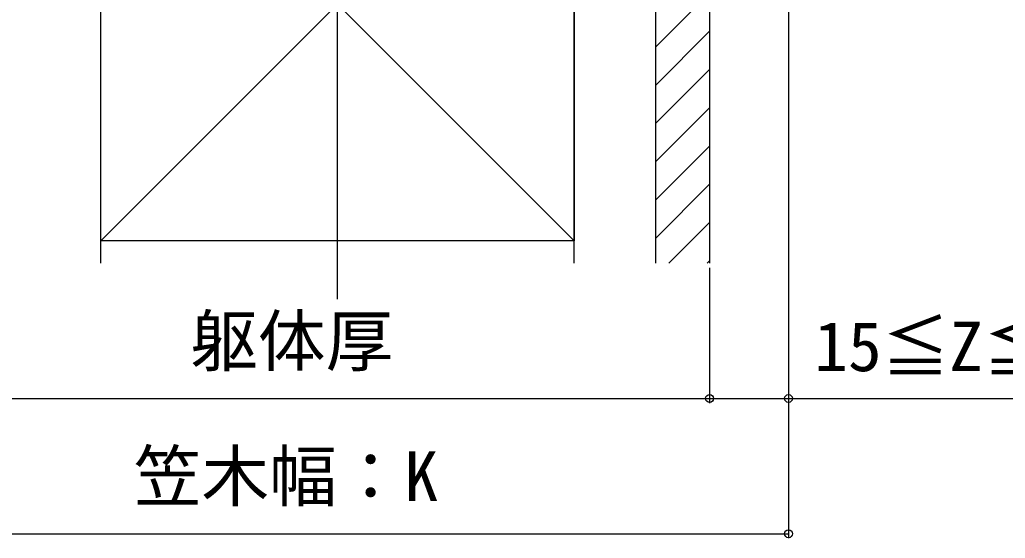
# Model space of a CAD drawing. Units: millimetres, scale not verified. Extents: x -875 to 875, y -1300 to 1292.
# Drawn here: x -222.9 to -4.4, y -510.6 to -395.6 of the extents above; entities that cross this region are included whole.
import ezdxf
from ezdxf.enums import TextEntityAlignment as Align

# ---------------------------------------------------------------- set-up
doc = ezdxf.new("R2010")
doc.units = ezdxf.units.MM
doc.header["$LTSCALE"] = 8
for name, color, linetype in [('0-7_YKK_D', 6, 'Continuous'), ('0-9_YSS_K', 3, 'Continuous'), ('0-A_YSS_KE', 3, 'Continuous')]:
    doc.layers.add(name, color=color, linetype=linetype)
doc.styles.add('ＭＳ ゴシック', font='')
doc.styles.get('ＭＳ ゴシック').set_extended_font_data('MS Gothic')

msp = doc.modelspace()

# ---------------------------------------------------------------- linework, layer by layer
at = {"layer": '0-7_YKK_D'}
for p, q in [((-52.493, -370.1), (-52.493, -480.6)), ((-52.493, -370.1), (-52.493, -510.6)), ((-69.993, -450.6), (-69.993, -480.6)), ((-69.993, -450.6), (-69.993, -480.6)), ((-234.993, -479.6), (-69.993, -479.6)), ((-252.493, -509.6), (-52.493, -509.6))]:
    msp.add_line(p, q, dxfattribs=at)
msp.add_lwpolyline([(-69.993, -479.6), (-52.493, -479.6), (69.069, -479.6)], dxfattribs=at)
for centre in [(-69.993, -479.6), (-69.993, -479.6), (-52.493, -479.6), (-52.493, -509.6)]:
    msp.add_circle(centre, 0.875, dxfattribs=at)
at = {"layer": '0-9_YSS_K'}
for p, q in [((-152.493, -457.6), (-152.493, -198.382)), ((-204.993, -339.6), (-99.993, -444.6)), ((-99.993, -339.6), (-204.993, -444.6)), ((-204.993, -449.6), (-204.993, -339.6)), ((-99.993, -449.6), (-99.993, -339.6)), ((-81.993, -339.6), (-81.993, -449.6)), ((-69.993, -389.665), (-81.993, -401.665)), ((-69.993, -398.15), (-81.993, -410.15)), ((-69.993, -406.635), (-81.993, -418.635)), ((-69.993, -415.121), (-81.993, -427.121)), ((-69.993, -423.606), (-81.993, -435.606)), ((-69.993, -432.091), (-81.993, -444.091)), ((-69.993, -440.577), (-79.017, -449.6)), ((-69.993, -449.062), (-70.532, -449.6))]:
    msp.add_line(p, q, dxfattribs=at)
for points in [[(-99.993, -339.6), (-81.993, -339.6), (-81.993, -449.6)], [(-81.993, -339.6), (-69.993, -339.6), (-69.993, -449.6)]]:
    msp.add_lwpolyline(points, dxfattribs=at)
at = {"layer": '0-A_YSS_KE'}
msp.add_lwpolyline([(-204.993, -339.6), (-99.993, -339.6), (-99.993, -444.6), (-204.993, -444.6)], close=True, dxfattribs=at)

# ---------------------------------------------------------------- texts
at = {"layer": '0-7_YKK_D', "style": 'ＭＳ ゴシック'}
for s, p in [('躯体厚', (-185.135, -475.64)), ('15≦Z≦27.5', (-46.795, -476.833)), ('笠木幅：K', (-197.664, -505.64))]:
    msp.add_text(s, height=11, dxfattribs=at).set_placement(p, align=Align.BOTTOM_LEFT)

doc.saveas('drawing.dxf')
